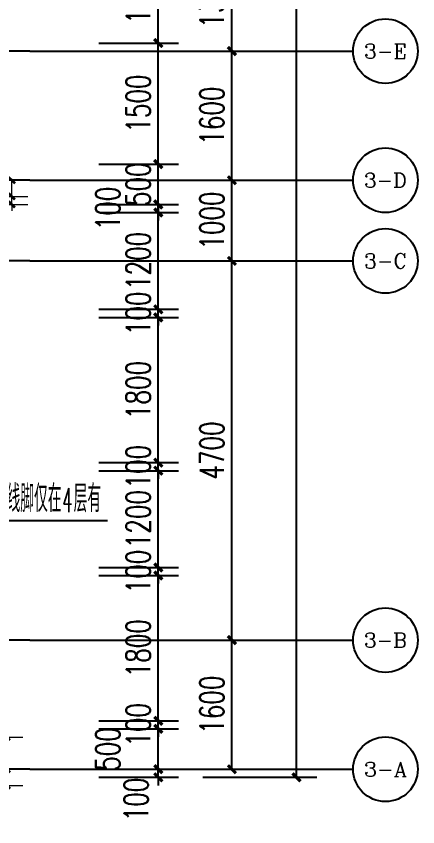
# Model space of a CAD drawing. Extents: x -59851 to 653804, y -249523 to 437614.
# Drawn here: x 5331 to 10301, y 66093 to 76138 of the extents above; entities that cross this region are included whole.
import ezdxf
from ezdxf.enums import TextEntityAlignment as Align

# ---------------------------------------------------------------- set-up
doc = ezdxf.new("R2010")
doc.units = 0
doc.header["$LTSCALE"] = 1000
doc.header["$MEASUREMENT"] = 0
for name, color, linetype in [('A-第三道尺寸线', 105, 'Continuous'), ('AXIS', 3, 'Continuous'), ('AXIS_TEXT', 7, 'Continuous'), ('DIM_LEAD', 3, 'Continuous'), ('DOTE', 16, 'Continuous'), ('PUB_TEXT', 7, 'Continuous')]:
    doc.layers.add(name, color=color, linetype=linetype)
doc.layers.add('A-第四道尺寸线(线脚尺寸)', color=105, linetype='Continuous', lineweight=5)
doc.styles.add('_TCH_AXIS', font='COMPLEX', dxfattribs={"bigfont": 'GBCBIG'})
doc.styles.add('_TCH_DIM', font='SIMPLEX.shx', dxfattribs={"width": 0.7, "bigfont": 'GBCBIG.shx'})
doc.styles.add('_TCH_DIM_T3', font='SIMPLEX.shx', dxfattribs={"width": 0.705882, "bigfont": 'GBCBIG.shx'})
doc.styles.add('COMPLEX', font='COMPLEX')
doc.dimstyles.new('_TCH_ARCH&&100', dxfattribs={"dimtxt": 297.5, "dimasz": 100, "dimexe": 250, "dimexo": 300, "dimgap": 100, "dimtad": 1, "dimdec": 0, "dimzin": 0, "dimdsep": 46, "dimtxsty": '_TCH_DIM_T3', "dimblk": 'ARCHTICK', "dimcen": 0.09, "dimclrt": 7, "dimazin": 2, "dimtfac": 1, "dimtdec": 0, "dimtix": 1, "dimtmove": 2, "dimatfit": 3, "dimfxl": 0, "dimtolj": 1, "dimtzin": 0, "dimarcsym": 0})
doc.dimstyles.new('_TCH_ARCH&&80', dxfattribs={"dimtxt": 238, "dimasz": 80, "dimexe": 200, "dimexo": 240, "dimgap": 80, "dimtad": 1, "dimdec": 0, "dimzin": 0, "dimdsep": 46, "dimtxsty": '_TCH_DIM_T3', "dimblk": 'ARCHTICK', "dimcen": 0.09, "dimclrt": 7, "dimazin": 2, "dimtfac": 1, "dimtdec": 0, "dimtix": 1, "dimtmove": 2, "dimatfit": 3, "dimfxl": 0, "dimtolj": 1, "dimtzin": 0, "dimarcsym": 0})

# ---------------------------------------------------------------- blocks, each defined once
blk = doc.blocks.new('zhouxianssceng0329')
at = {"layer": 'DOTE'}
for p, q in [((5501, 141898), (-10114, 141898)), ((5501, 140298), (-44989, 140298)), ((5501, 139298), (286, 139298)), ((5501, 134598), (-44989, 134598)), ((5501, 132998), (-44989, 132998))]:
    blk.add_line(p, q, dxfattribs=at)
blk = doc.blocks.new('_ArchTick')
at = {"color": 0, "linetype": 'ByBlock', "const_width": 0.4}
blk.add_lwpolyline([(-0.5, -0.5), (0.5, 0.5)], dxfattribs=at)
blk = doc.blocks.new('*D386')
at = {"layer": 'A-第四道尺寸线(线脚尺寸)', "color": 0, "lineweight": -2, "transparency": 16777216}
for p, q in [((4809, 73998), (5415, 73998)), ((5215, 73598), (5215, 73998)), ((4809, 73598), (5415, 73598))]:
    blk.add_line(p, q, dxfattribs=at)
at = {"layer": 'Defpoints', "color": 0, "transparency": 16777216}
for p in [(4569, 73998), (5215, 73998), (4569, 73598)]:
    blk.add_point(p, dxfattribs=at)
at = {"layer": 'A-第四道尺寸线(线脚尺寸)', "color": 0, "lineweight": -2, "transparency": 16777216, "xscale": 80, "yscale": 80, "zscale": 80}
for p, rotation in [((5215, 73998), 90), ((5215, 73598), 270)]:
    blk.add_blockref('_ArchTick', p, dxfattribs=dict(at, rotation=rotation))
at = {"layer": 'A-第四道尺寸线(线脚尺寸)', "color": 7, "transparency": 16777216, "insert": (4995, 74229), "char_height": 238, "attachment_point": 5, "rotation": 90, "style": '_TCH_DIM_T3'}
blk.add_mtext('\\A1;400', dxfattribs=at)
blk = doc.blocks.new('*D387')
at = {"layer": 'A-第四道尺寸线(线脚尺寸)', "color": 0, "lineweight": -2, "transparency": 16777216}
for p, q in [((4809, 73598), (5415, 73598)), ((5215, 73398), (5215, 73598)), ((4809, 73398), (5415, 73398))]:
    blk.add_line(p, q, dxfattribs=at)
at = {"layer": 'Defpoints', "color": 0, "transparency": 16777216}
for p in [(4569, 73598), (5215, 73598), (4569, 73398)]:
    blk.add_point(p, dxfattribs=at)
at = {"layer": 'A-第四道尺寸线(线脚尺寸)', "color": 0, "lineweight": -2, "transparency": 16777216, "xscale": 80, "yscale": 80, "zscale": 80}
for p, rotation in [((5215, 73598), 90), ((5215, 73398), 270)]:
    blk.add_blockref('_ArchTick', p, dxfattribs=dict(at, rotation=rotation))
at = {"layer": 'A-第四道尺寸线(线脚尺寸)', "color": 7, "transparency": 16777216, "insert": (4995, 73167), "char_height": 238, "attachment_point": 5, "rotation": 90, "style": '_TCH_DIM_T3'}
blk.add_mtext('\\A1;200', dxfattribs=at)
blk = doc.blocks.new('*D390')
at = {"layer": 'A-第四道尺寸线(线脚尺寸)', "color": 0, "lineweight": -2, "transparency": 16777216}
for p, q in [((5276, 80698), (5276, 80778)), ((5026, 80698), (5476, 80698)), ((5276, 80598), (5276, 80698)), ((5026, 80598), (5476, 80598)), ((5276, 80598), (5276, 80518))]:
    blk.add_line(p, q, dxfattribs=at)
at = {"layer": 'Defpoints', "color": 0, "transparency": 16777216}
for p in [(4786, 80698), (5276, 80698), (4786, 80598)]:
    blk.add_point(p, dxfattribs=at)
at = {"layer": 'A-第四道尺寸线(线脚尺寸)', "color": 0, "lineweight": -2, "transparency": 16777216, "xscale": 80, "yscale": 80, "zscale": 80}
for p, rotation in [((5276, 80698), 270), ((5276, 80598), 90)]:
    blk.add_blockref('_ArchTick', p, dxfattribs=dict(at, rotation=rotation))
at = {"layer": 'A-第四道尺寸线(线脚尺寸)', "color": 7, "transparency": 16777216, "insert": (5056, 80378), "char_height": 238, "attachment_point": 5, "rotation": 90, "style": '_TCH_DIM_T3'}
blk.add_mtext('\\A1;100', dxfattribs=at)
blk = doc.blocks.new('*D391')
at = {"layer": 'A-第四道尺寸线(线脚尺寸)', "color": 0, "lineweight": -2, "transparency": 16777216}
for p, q in [((5026, 80898), (5476, 80898)), ((5276, 80698), (5276, 80898)), ((5026, 80698), (5476, 80698))]:
    blk.add_line(p, q, dxfattribs=at)
at = {"layer": 'Defpoints', "color": 0, "transparency": 16777216}
for p in [(4786, 80898), (5276, 80898), (4786, 80698)]:
    blk.add_point(p, dxfattribs=at)
at = {"layer": 'A-第四道尺寸线(线脚尺寸)', "color": 0, "lineweight": -2, "transparency": 16777216, "xscale": 80, "yscale": 80, "zscale": 80}
for p, rotation in [((5276, 80898), 90), ((5276, 80698), 270)]:
    blk.add_blockref('_ArchTick', p, dxfattribs=dict(at, rotation=rotation))
at = {"layer": 'A-第四道尺寸线(线脚尺寸)', "color": 7, "transparency": 16777216, "insert": (5056, 81129), "char_height": 238, "attachment_point": 5, "rotation": 90, "style": '_TCH_DIM_T3'}
blk.add_mtext('\\A1;200', dxfattribs=at)
blk = doc.blocks.new('*D2598')
at = {"layer": 'A-第三道尺寸线', "color": 0, "lineweight": -2, "transparency": 16777216}
for p, q in [((6353, 77006), (7340, 77006)), ((7090, 75806), (7090, 77006)), ((6353, 75806), (7340, 75806))]:
    blk.add_line(p, q, dxfattribs=at)
at = {"layer": 'Defpoints', "color": 0, "transparency": 16777216}
for p in [(6053, 77006), (7090, 77006), (6053, 75806)]:
    blk.add_point(p, dxfattribs=at)
at = {"layer": 'A-第三道尺寸线', "color": 0, "lineweight": -2, "transparency": 16777216, "xscale": 100, "yscale": 100, "zscale": 100}
for p, rotation in [((7090, 77006), 90), ((7090, 75806), 270)]:
    blk.add_blockref('_ArchTick', p, dxfattribs=dict(at, rotation=rotation))
at = {"layer": 'A-第三道尺寸线', "color": 7, "transparency": 16777216, "insert": (6841, 76406), "char_height": 297.5, "attachment_point": 5, "rotation": 90, "style": '_TCH_DIM_T3'}
blk.add_mtext('\\A1;1200', dxfattribs=at)
blk = doc.blocks.new('*D2599')
at = {"layer": 'A-第三道尺寸线', "color": 0, "lineweight": -2, "transparency": 16777216}
for p, q in [((6353, 75806), (7340, 75806)), ((7090, 74306), (7090, 75806)), ((6353, 74306), (7340, 74306))]:
    blk.add_line(p, q, dxfattribs=at)
at = {"layer": 'Defpoints', "color": 0, "transparency": 16777216}
for p in [(6053, 75806), (7090, 75806), (6053, 74306)]:
    blk.add_point(p, dxfattribs=at)
at = {"layer": 'A-第三道尺寸线', "color": 0, "lineweight": -2, "transparency": 16777216, "xscale": 100, "yscale": 100, "zscale": 100}
for p, rotation in [((7090, 75806), 90), ((7090, 74306), 270)]:
    blk.add_blockref('_ArchTick', p, dxfattribs=dict(at, rotation=rotation))
at = {"layer": 'A-第三道尺寸线', "color": 7, "transparency": 16777216, "insert": (6841, 75056), "char_height": 297.5, "attachment_point": 5, "rotation": 90, "style": '_TCH_DIM_T3'}
blk.add_mtext('\\A1;1500', dxfattribs=at)
blk = doc.blocks.new('*D2600')
at = {"layer": 'A-第三道尺寸线', "color": 0, "lineweight": -2, "transparency": 16777216}
for p, q in [((7090, 74306), (7090, 74406)), ((6353, 74306), (7340, 74306)), ((7090, 73806), (7090, 74306)), ((6353, 73806), (7340, 73806)), ((7090, 73806), (7090, 73706))]:
    blk.add_line(p, q, dxfattribs=at)
at = {"layer": 'Defpoints', "color": 0, "transparency": 16777216}
for p in [(6053, 74306), (7090, 74306), (6053, 73806)]:
    blk.add_point(p, dxfattribs=at)
at = {"layer": 'A-第三道尺寸线', "color": 0, "lineweight": -2, "transparency": 16777216, "xscale": 100, "yscale": 100, "zscale": 100}
for p, rotation in [((7090, 74306), 270), ((7090, 73806), 90)]:
    blk.add_blockref('_ArchTick', p, dxfattribs=dict(at, rotation=rotation))
at = {"layer": 'A-第三道尺寸线', "color": 7, "transparency": 16777216, "insert": (6841, 74056), "char_height": 297.5, "attachment_point": 5, "rotation": 90, "style": '_TCH_DIM_T3'}
blk.add_mtext('\\A1;500', dxfattribs=at)
blk = doc.blocks.new('*D2601')
at = {"layer": 'A-第三道尺寸线', "color": 0, "lineweight": -2, "transparency": 16777216}
for p, q in [((7090, 73806), (7090, 73906)), ((6353, 73806), (7340, 73806)), ((7090, 73706), (7090, 73806)), ((6353, 73706), (7340, 73706)), ((7090, 73706), (7090, 73606))]:
    blk.add_line(p, q, dxfattribs=at)
at = {"layer": 'Defpoints', "color": 0, "transparency": 16777216}
for p in [(6053, 73806), (7090, 73806), (6053, 73706)]:
    blk.add_point(p, dxfattribs=at)
at = {"layer": 'A-第三道尺寸线', "color": 0, "lineweight": -2, "transparency": 16777216, "xscale": 100, "yscale": 100, "zscale": 100}
for p, rotation in [((7090, 73806), 270), ((7090, 73706), 90)]:
    blk.add_blockref('_ArchTick', p, dxfattribs=dict(at, rotation=rotation))
at = {"layer": 'A-第三道尺寸线', "color": 7, "transparency": 16777216, "insert": (6465, 73756), "char_height": 297.5, "attachment_point": 5, "rotation": 90, "style": '_TCH_DIM_T3'}
blk.add_mtext('\\A1;100', dxfattribs=at)
blk = doc.blocks.new('*D2602')
at = {"layer": 'A-第三道尺寸线', "color": 0, "lineweight": -2, "transparency": 16777216}
for p, q in [((6353, 73706), (7340, 73706)), ((7090, 72506), (7090, 73706)), ((6353, 72506), (7340, 72506))]:
    blk.add_line(p, q, dxfattribs=at)
at = {"layer": 'Defpoints', "color": 0, "transparency": 16777216}
for p in [(6053, 73706), (7090, 73706), (6053, 72506)]:
    blk.add_point(p, dxfattribs=at)
at = {"layer": 'A-第三道尺寸线', "color": 0, "lineweight": -2, "transparency": 16777216, "xscale": 100, "yscale": 100, "zscale": 100}
for p, rotation in [((7090, 73706), 90), ((7090, 72506), 270)]:
    blk.add_blockref('_ArchTick', p, dxfattribs=dict(at, rotation=rotation))
at = {"layer": 'A-第三道尺寸线', "color": 7, "transparency": 16777216, "insert": (6841, 73106), "char_height": 297.5, "attachment_point": 5, "rotation": 90, "style": '_TCH_DIM_T3'}
blk.add_mtext('\\A1;1200', dxfattribs=at)
blk = doc.blocks.new('*D2603')
at = {"layer": 'A-第三道尺寸线', "color": 0, "lineweight": -2, "transparency": 16777216}
for p, q in [((7090, 72506), (7090, 72606)), ((6353, 72506), (7340, 72506)), ((7090, 72406), (7090, 72506)), ((6353, 72406), (7340, 72406)), ((7090, 72406), (7090, 72306))]:
    blk.add_line(p, q, dxfattribs=at)
at = {"layer": 'Defpoints', "color": 0, "transparency": 16777216}
for p in [(6053, 72506), (7090, 72506), (6053, 72406)]:
    blk.add_point(p, dxfattribs=at)
at = {"layer": 'A-第三道尺寸线', "color": 0, "lineweight": -2, "transparency": 16777216, "xscale": 100, "yscale": 100, "zscale": 100}
for p, rotation in [((7090, 72506), 270), ((7090, 72406), 90)]:
    blk.add_blockref('_ArchTick', p, dxfattribs=dict(at, rotation=rotation))
at = {"layer": 'A-第三道尺寸线', "color": 7, "transparency": 16777216, "insert": (6841, 72456), "char_height": 297.5, "attachment_point": 5, "rotation": 90, "style": '_TCH_DIM_T3'}
blk.add_mtext('\\A1;100', dxfattribs=at)
blk = doc.blocks.new('*D2604')
at = {"layer": 'A-第三道尺寸线', "color": 0, "lineweight": -2, "transparency": 16777216}
for p, q in [((6353, 72406), (7340, 72406)), ((7090, 70606), (7090, 72406)), ((6353, 70606), (7340, 70606))]:
    blk.add_line(p, q, dxfattribs=at)
at = {"layer": 'Defpoints', "color": 0, "transparency": 16777216}
for p in [(6053, 72406), (7090, 72406), (6053, 70606)]:
    blk.add_point(p, dxfattribs=at)
at = {"layer": 'A-第三道尺寸线', "color": 0, "lineweight": -2, "transparency": 16777216, "xscale": 100, "yscale": 100, "zscale": 100}
for p, rotation in [((7090, 72406), 90), ((7090, 70606), 270)]:
    blk.add_blockref('_ArchTick', p, dxfattribs=dict(at, rotation=rotation))
at = {"layer": 'A-第三道尺寸线', "color": 7, "transparency": 16777216, "insert": (6841, 71506), "char_height": 297.5, "attachment_point": 5, "rotation": 90, "style": '_TCH_DIM_T3'}
blk.add_mtext('\\A1;1800', dxfattribs=at)
blk = doc.blocks.new('*D2605')
at = {"layer": 'A-第三道尺寸线', "color": 0, "lineweight": -2, "transparency": 16777216}
for p, q in [((7090, 70606), (7090, 70706)), ((6353, 70606), (7340, 70606)), ((7090, 70506), (7090, 70606)), ((6353, 70506), (7340, 70506)), ((7090, 70506), (7090, 70406))]:
    blk.add_line(p, q, dxfattribs=at)
at = {"layer": 'Defpoints', "color": 0, "transparency": 16777216}
for p in [(6053, 70606), (7090, 70606), (6053, 70506)]:
    blk.add_point(p, dxfattribs=at)
at = {"layer": 'A-第三道尺寸线', "color": 0, "lineweight": -2, "transparency": 16777216, "xscale": 100, "yscale": 100, "zscale": 100}
for p, rotation in [((7090, 70606), 270), ((7090, 70506), 90)]:
    blk.add_blockref('_ArchTick', p, dxfattribs=dict(at, rotation=rotation))
at = {"layer": 'A-第三道尺寸线', "color": 7, "transparency": 16777216, "insert": (6841, 70556), "char_height": 297.5, "attachment_point": 5, "rotation": 90, "style": '_TCH_DIM_T3'}
blk.add_mtext('\\A1;100', dxfattribs=at)
blk = doc.blocks.new('*D2606')
at = {"layer": 'A-第三道尺寸线', "color": 0, "lineweight": -2, "transparency": 16777216}
for p, q in [((6353, 70506), (7340, 70506)), ((7090, 69306), (7090, 70506)), ((6353, 69306), (7340, 69306))]:
    blk.add_line(p, q, dxfattribs=at)
at = {"layer": 'Defpoints', "color": 0, "transparency": 16777216}
for p in [(6053, 70506), (7090, 70506), (6053, 69306)]:
    blk.add_point(p, dxfattribs=at)
at = {"layer": 'A-第三道尺寸线', "color": 0, "lineweight": -2, "transparency": 16777216, "xscale": 100, "yscale": 100, "zscale": 100}
for p, rotation in [((7090, 70506), 90), ((7090, 69306), 270)]:
    blk.add_blockref('_ArchTick', p, dxfattribs=dict(at, rotation=rotation))
at = {"layer": 'A-第三道尺寸线', "color": 7, "transparency": 16777216, "insert": (6841, 69906), "char_height": 297.5, "attachment_point": 5, "rotation": 90, "style": '_TCH_DIM_T3'}
blk.add_mtext('\\A1;1200', dxfattribs=at)
blk = doc.blocks.new('*D2607')
at = {"layer": 'A-第三道尺寸线', "color": 0, "lineweight": -2, "transparency": 16777216}
for p, q in [((7090, 69306), (7090, 69406)), ((6353, 69306), (7340, 69306)), ((7090, 69206), (7090, 69306)), ((6353, 69206), (7340, 69206)), ((7090, 69206), (7090, 69106))]:
    blk.add_line(p, q, dxfattribs=at)
at = {"layer": 'Defpoints', "color": 0, "transparency": 16777216}
for p in [(6053, 69306), (7090, 69306), (6053, 69206)]:
    blk.add_point(p, dxfattribs=at)
at = {"layer": 'A-第三道尺寸线', "color": 0, "lineweight": -2, "transparency": 16777216, "xscale": 100, "yscale": 100, "zscale": 100}
for p, rotation in [((7090, 69306), 270), ((7090, 69206), 90)]:
    blk.add_blockref('_ArchTick', p, dxfattribs=dict(at, rotation=rotation))
at = {"layer": 'A-第三道尺寸线', "color": 7, "transparency": 16777216, "insert": (6841, 69256), "char_height": 297.5, "attachment_point": 5, "rotation": 90, "style": '_TCH_DIM_T3'}
blk.add_mtext('\\A1;100', dxfattribs=at)
blk = doc.blocks.new('*D2608')
at = {"layer": 'A-第三道尺寸线', "color": 0, "lineweight": -2, "transparency": 16777216}
for p, q in [((6353, 69206), (7340, 69206)), ((7090, 67406), (7090, 69206)), ((6353, 67406), (7340, 67406))]:
    blk.add_line(p, q, dxfattribs=at)
at = {"layer": 'Defpoints', "color": 0, "transparency": 16777216}
for p in [(6053, 69206), (7090, 69206), (6053, 67406)]:
    blk.add_point(p, dxfattribs=at)
at = {"layer": 'A-第三道尺寸线', "color": 0, "lineweight": -2, "transparency": 16777216, "xscale": 100, "yscale": 100, "zscale": 100}
for p, rotation in [((7090, 69206), 90), ((7090, 67406), 270)]:
    blk.add_blockref('_ArchTick', p, dxfattribs=dict(at, rotation=rotation))
at = {"layer": 'A-第三道尺寸线', "color": 7, "transparency": 16777216, "insert": (6841, 68306), "char_height": 297.5, "attachment_point": 5, "rotation": 90, "style": '_TCH_DIM_T3'}
blk.add_mtext('\\A1;1800', dxfattribs=at)
blk = doc.blocks.new('*D2609')
at = {"layer": 'A-第三道尺寸线', "color": 0, "lineweight": -2, "transparency": 16777216}
for p, q in [((6353, 67406), (7340, 67406)), ((7090, 67406), (7090, 67506)), ((7090, 67306), (7090, 67406)), ((6353, 67306), (7340, 67306)), ((7090, 67306), (7090, 67206))]:
    blk.add_line(p, q, dxfattribs=at)
at = {"layer": 'Defpoints', "color": 0, "transparency": 16777216}
for p in [(6053, 67406), (7090, 67406), (6053, 67306)]:
    blk.add_point(p, dxfattribs=at)
at = {"layer": 'A-第三道尺寸线', "color": 0, "lineweight": -2, "transparency": 16777216, "xscale": 100, "yscale": 100, "zscale": 100}
for p, rotation in [((7090, 67406), 270), ((7090, 67306), 90)]:
    blk.add_blockref('_ArchTick', p, dxfattribs=dict(at, rotation=rotation))
at = {"layer": 'A-第三道尺寸线', "color": 7, "transparency": 16777216, "insert": (6841, 67356), "char_height": 297.5, "attachment_point": 5, "rotation": 90, "style": '_TCH_DIM_T3'}
blk.add_mtext('\\A1;100', dxfattribs=at)
blk = doc.blocks.new('*D2610')
at = {"layer": 'A-第三道尺寸线', "color": 0, "lineweight": -2, "transparency": 16777216}
for p, q in [((6353, 67306), (7340, 67306)), ((7090, 66806), (7090, 67306)), ((6353, 66806), (7340, 66806))]:
    blk.add_line(p, q, dxfattribs=at)
at = {"layer": 'Defpoints', "color": 0, "transparency": 16777216}
for p in [(6053, 67306), (7090, 67306), (6053, 66806)]:
    blk.add_point(p, dxfattribs=at)
at = {"layer": 'A-第三道尺寸线', "color": 0, "lineweight": -2, "transparency": 16777216, "xscale": 100, "yscale": 100, "zscale": 100}
for p, rotation in [((7090, 67306), 90), ((7090, 66806), 270)]:
    blk.add_blockref('_ArchTick', p, dxfattribs=dict(at, rotation=rotation))
at = {"layer": 'A-第三道尺寸线', "color": 7, "transparency": 16777216, "insert": (6465, 67056), "char_height": 297.5, "attachment_point": 5, "rotation": 90, "style": '_TCH_DIM_T3'}
blk.add_mtext('\\A1;500', dxfattribs=at)
blk = doc.blocks.new('*D2611')
at = {"layer": 'A-第三道尺寸线', "color": 0, "lineweight": -2, "transparency": 16777216}
for p, q in [((7090, 66806), (7090, 66906)), ((6353, 66806), (7340, 66806)), ((7090, 66706), (7090, 66806)), ((6353, 66706), (7340, 66706)), ((7090, 66706), (7090, 66606))]:
    blk.add_line(p, q, dxfattribs=at)
at = {"layer": 'Defpoints', "color": 0, "transparency": 16777216}
for p in [(6053, 66806), (7090, 66806), (6053, 66706)]:
    blk.add_point(p, dxfattribs=at)
at = {"layer": 'A-第三道尺寸线', "color": 0, "lineweight": -2, "transparency": 16777216, "xscale": 100, "yscale": 100, "zscale": 100}
for p, rotation in [((7090, 66806), 270), ((7090, 66706), 90)]:
    blk.add_blockref('_ArchTick', p, dxfattribs=dict(at, rotation=rotation))
at = {"layer": 'A-第三道尺寸线', "color": 7, "transparency": 16777216, "insert": (6815, 66431), "char_height": 297.5, "attachment_point": 5, "rotation": 90, "style": '_TCH_DIM_T3'}
blk.add_mtext('\\A1;100', dxfattribs=at)
blk = doc.blocks.new('*D2880')
at = {"layer": 'AXIS', "color": 0, "lineweight": -2, "transparency": 16777216}
for p, q in [((5801, 68406), (8251, 68406)), ((8001, 66806), (8001, 68406)), ((5801, 66806), (8251, 66806))]:
    blk.add_line(p, q, dxfattribs=at)
at = {"layer": 'Defpoints', "color": 0, "transparency": 16777216}
for p in [(5501, 68406), (8001, 68406), (5501, 66806)]:
    blk.add_point(p, dxfattribs=at)
at = {"layer": 'AXIS', "color": 0, "lineweight": -2, "transparency": 16777216, "xscale": 100, "yscale": 100, "zscale": 100}
for p, rotation in [((8001, 68406), 90), ((8001, 66806), 270)]:
    blk.add_blockref('_ArchTick', p, dxfattribs=dict(at, rotation=rotation))
at = {"layer": 'AXIS', "color": 7, "transparency": 16777216, "insert": (7753, 67606), "char_height": 297.5, "attachment_point": 5, "rotation": 90, "style": '_TCH_DIM_T3'}
blk.add_mtext('\\A1;1600', dxfattribs=at)
blk = doc.blocks.new('*D2881')
at = {"layer": 'AXIS', "color": 0, "lineweight": -2, "transparency": 16777216}
for p, q in [((5801, 73106), (8251, 73106)), ((8001, 68406), (8001, 73106)), ((5801, 68406), (8251, 68406))]:
    blk.add_line(p, q, dxfattribs=at)
at = {"layer": 'Defpoints', "color": 0, "transparency": 16777216}
for p in [(5501, 73106), (8001, 73106), (5501, 68406)]:
    blk.add_point(p, dxfattribs=at)
at = {"layer": 'AXIS', "color": 0, "lineweight": -2, "transparency": 16777216, "xscale": 100, "yscale": 100, "zscale": 100}
for p, rotation in [((8001, 73106), 90), ((8001, 68406), 270)]:
    blk.add_blockref('_ArchTick', p, dxfattribs=dict(at, rotation=rotation))
at = {"layer": 'AXIS', "color": 7, "transparency": 16777216, "insert": (7753, 70756), "char_height": 297.5, "attachment_point": 5, "rotation": 90, "style": '_TCH_DIM_T3'}
blk.add_mtext('\\A1;4700', dxfattribs=at)
blk = doc.blocks.new('*D2882')
at = {"layer": 'AXIS', "color": 0, "lineweight": -2, "transparency": 16777216}
for p, q in [((5801, 74106), (8251, 74106)), ((8001, 73106), (8001, 74106)), ((5801, 73106), (8251, 73106))]:
    blk.add_line(p, q, dxfattribs=at)
at = {"layer": 'Defpoints', "color": 0, "transparency": 16777216}
for p in [(5501, 74106), (8001, 74106), (5501, 73106)]:
    blk.add_point(p, dxfattribs=at)
at = {"layer": 'AXIS', "color": 0, "lineweight": -2, "transparency": 16777216, "xscale": 100, "yscale": 100, "zscale": 100}
for p, rotation in [((8001, 74106), 90), ((8001, 73106), 270)]:
    blk.add_blockref('_ArchTick', p, dxfattribs=dict(at, rotation=rotation))
at = {"layer": 'AXIS', "color": 7, "transparency": 16777216, "insert": (7753, 73606), "char_height": 297.5, "attachment_point": 5, "rotation": 90, "style": '_TCH_DIM_T3'}
blk.add_mtext('\\A1;1000', dxfattribs=at)
blk = doc.blocks.new('*D2883')
at = {"layer": 'AXIS', "color": 0, "lineweight": -2, "transparency": 16777216}
for p, q in [((5801, 75706), (8251, 75706)), ((8001, 74106), (8001, 75706)), ((5801, 74106), (8251, 74106))]:
    blk.add_line(p, q, dxfattribs=at)
at = {"layer": 'Defpoints', "color": 0, "transparency": 16777216}
for p in [(5501, 75706), (8001, 75706), (5501, 74106)]:
    blk.add_point(p, dxfattribs=at)
at = {"layer": 'AXIS', "color": 0, "lineweight": -2, "transparency": 16777216, "xscale": 100, "yscale": 100, "zscale": 100}
for p, rotation in [((8001, 75706), 90), ((8001, 74106), 270)]:
    blk.add_blockref('_ArchTick', p, dxfattribs=dict(at, rotation=rotation))
at = {"layer": 'AXIS', "color": 7, "transparency": 16777216, "insert": (7753, 74906), "char_height": 297.5, "attachment_point": 5, "rotation": 90, "style": '_TCH_DIM_T3'}
blk.add_mtext('\\A1;1600', dxfattribs=at)
blk = doc.blocks.new('*D2884')
at = {"layer": 'AXIS', "color": 0, "lineweight": -2, "transparency": 16777216}
for p, q in [((5801, 77006), (8251, 77006)), ((8001, 75706), (8001, 77006)), ((5801, 75706), (8251, 75706))]:
    blk.add_line(p, q, dxfattribs=at)
at = {"layer": 'Defpoints', "color": 0, "transparency": 16777216}
for p in [(5501, 77006), (8001, 77006), (5501, 75706)]:
    blk.add_point(p, dxfattribs=at)
at = {"layer": 'AXIS', "color": 0, "lineweight": -2, "transparency": 16777216, "xscale": 100, "yscale": 100, "zscale": 100}
for p, rotation in [((8001, 77006), 90), ((8001, 75706), 270)]:
    blk.add_blockref('_ArchTick', p, dxfattribs=dict(at, rotation=rotation))
at = {"layer": 'AXIS', "color": 7, "transparency": 16777216, "insert": (7753, 76356), "char_height": 297.5, "attachment_point": 5, "rotation": 90, "style": '_TCH_DIM_T3'}
blk.add_mtext('\\A1;1300', dxfattribs=at)
blk = doc.blocks.new('*D2893')
at = {"layer": 'AXIS', "color": 0, "lineweight": -2, "transparency": 16777216}
for p, q in [((7640, 88606), (9051, 88606)), ((8801, 66706), (8801, 88606)), ((7640, 66706), (9051, 66706))]:
    blk.add_line(p, q, dxfattribs=at)
at = {"layer": 'Defpoints', "color": 0, "transparency": 16777216}
for p in [(7340, 88606), (8801, 88606), (7340, 66706)]:
    blk.add_point(p, dxfattribs=at)
at = {"layer": 'AXIS', "color": 0, "lineweight": -2, "transparency": 16777216, "xscale": 100, "yscale": 100, "zscale": 100}
for p, rotation in [((8801, 88606), 90), ((8801, 66706), 270)]:
    blk.add_blockref('_ArchTick', p, dxfattribs=dict(at, rotation=rotation))
at = {"layer": 'AXIS', "color": 7, "transparency": 16777216, "insert": (8553, 77656), "char_height": 297.5, "attachment_point": 5, "rotation": 90, "style": '_TCH_DIM_T3'}
blk.add_mtext('\\A1;21900', dxfattribs=at)
blk = doc.blocks.new('_AXISO')
blk.add_circle((0, 0), 0.5)
at = {"layer": 'AXIS_TEXT', "style": 'COMPLEX', "width": 1.041667}
blk.add_attdef('A', text='', height=0.56, dxfattribs=at).set_placement((-0.25, -0.28), (0.25, -0.28), align=Align.FIT)
blk = doc.blocks.new('34cengxianjiao0427')
at = {"layer": 'A-第四道尺寸线(线脚尺寸)'}
for base, p1, p2, picture, middle in [((5275.6, 80898.2), (4786.3, 80698.2), (4786.3, 80898.2), '*D391', (5055.6, 81129.4)), ((5275.6, 80698.2), (4786.3, 80598.2), (4786.3, 80698.2), '*D390', (5055.6, 80378.2)), ((5214.6, 73998.2), (4569.2, 73598.2), (4569.2, 73998.2), '*D386', (4994.6, 74229.4)), ((5214.6, 73598.2), (4569.2, 73398.2), (4569.2, 73598.2), '*D387', (4994.6, 73167))]:
    dim = blk.add_linear_dim(base=base, p1=p1, p2=p2, angle=90, dimstyle='_TCH_ARCH&&80', dxfattribs=at)
    dim.commit()
    dim.dimension.update_dxf_attribs({"geometry": picture, "text_midpoint": middle, "dimtype": 129})

msp = doc.modelspace()

# ---------------------------------------------------------------- linework, layer by layer
at = {"layer": 'AXIS'}
for p, q in [((5501.3, 75705.7), (9501.3, 75705.7)), ((5501.3, 74105.7), (9501.3, 74105.7)), ((5501.3, 73105.7), (9501.3, 73105.7)), ((5501.3, 68405.7), (9501.3, 68405.7)), ((5501.3, 66805.7), (9501.3, 66805.7))]:
    msp.add_line(p, q, dxfattribs=at)
at = {"layer": 'DIM_LEAD'}
msp.add_line((4952.1, 69887.1), (6459.9, 69887.1), dxfattribs=at)

# ---------------------------------------------------------------- block references
msp.add_blockref('zhouxianssceng0329', (0, -66192.5))
at = {"layer": 'A-第四道尺寸线(线脚尺寸)'}
msp.add_blockref('34cengxianjiao0427', (0, -6792.5), dxfattribs=at)
at = {"layer": 'AXIS'}
ref = msp.add_blockref('_AXISO', (9901.3, 75705.7), dxfattribs=dict(at, xscale=800, yscale=800, zscale=800))
ref.add_attrib('A', '3-E', dxfattribs={"layer": 'AXIS_TEXT', "height": 182.29, "style": '_TCH_AXIS'}).set_placement((9636.6, 75614.6), (10166.1, 75614.6), align=Align.FIT)
ref = msp.add_blockref('_AXISO', (9901.3, 74105.7), dxfattribs=dict(at, xscale=800, yscale=800, zscale=800))
ref.add_attrib('A', '3-D', dxfattribs={"layer": 'AXIS_TEXT', "height": 179.65, "style": '_TCH_AXIS'}).set_placement((9636.1, 74015.9), (10166.5, 74015.9), align=Align.FIT)
ref = msp.add_blockref('_AXISO', (9901.3, 73105.7), dxfattribs=dict(at, xscale=800, yscale=800, zscale=800))
ref.add_attrib('A', '3-C', dxfattribs={"layer": 'AXIS_TEXT', "height": 185, "style": '_TCH_AXIS'}).set_placement((9637, 73013.2), (10165.6, 73013.2), align=Align.FIT)
ref = msp.add_blockref('_AXISO', (9901.3, 68405.7), dxfattribs=dict(at, xscale=800, yscale=800, zscale=800))
ref.add_attrib('A', '3-B', dxfattribs={"layer": 'AXIS_TEXT', "height": 179.65, "style": '_TCH_AXIS'}).set_placement((9636.1, 68315.9), (10166.5, 68315.9), align=Align.FIT)
ref = msp.add_blockref('_AXISO', (9901.3, 66805.7), dxfattribs=dict(at, xscale=800, yscale=800, zscale=800))
ref.add_attrib('A', '3-A', dxfattribs={"layer": 'AXIS_TEXT', "height": 177.09, "style": '_TCH_AXIS'}).set_placement((9635.7, 66717.2), (10166.9, 66717.2), align=Align.FIT)

# ---------------------------------------------------------------- texts
at = {"layer": 'PUB_TEXT', "style": '_TCH_DIM'}
for s, height, width, p in [('此线脚仅在', 337.59, 0.7, (5042, 69992.1)), ('层有', 337.59, 0.7, (6042.1, 69992.1)), ('4', 297.5, 0.494118, (5902.1, 69992.1))]:
    msp.add_text(s, height=height, dxfattribs=dict(at, width=width)).set_placement(p)

# ---------------------------------------------------------------- dimensions: what is measured, and where the dimension line sits
at = {"layer": 'A-第三道尺寸线'}
for p1, p2, picture, middle in [((6053.1, 75805.7), (6053.1, 77005.7), '*D2598', (6841.2, 76405.7)), ((6053.1, 74305.7), (6053.1, 75805.7), '*D2599', (6841.2, 75055.7)), ((6053.1, 73805.7), (6053.1, 74305.7), '*D2600', (6841.2, 74055.7)), ((6053.1, 72505.7), (6053.1, 73705.7), '*D2602', (6841.2, 73105.7)), ((6053.1, 72405.7), (6053.1, 72505.7), '*D2603', (6841.2, 72455.7)), ((6053.1, 70605.7), (6053.1, 72405.7), '*D2604', (6841.2, 71505.7)), ((6053.1, 70505.7), (6053.1, 70605.7), '*D2605', (6841.2, 70555.7)), ((6053.1, 69305.7), (6053.1, 70505.7), '*D2606', (6841.2, 69905.7)), ((6053.1, 69205.7), (6053.1, 69305.7), '*D2607', (6841.2, 69255.7)), ((6053.1, 67405.7), (6053.1, 69205.7), '*D2608', (6841.2, 68305.7)), ((6053.1, 67305.7), (6053.1, 67405.7), '*D2609', (6841.2, 67355.7))]:
    dim = msp.add_aligned_dim(p1=p1, p2=p2, distance=-1036.9, dimstyle='_TCH_ARCH&&100', dxfattribs=at)
    dim.commit()
    dim.dimension.update_dxf_attribs({"geometry": picture, "text_midpoint": middle})
for base, p1, p2, picture, middle in [((7090, 73805.7), (6053.1, 73705.7), (6053.1, 73805.7), '*D2601', (6465, 73755.7)), ((7090, 67305.7), (6053.1, 66805.7), (6053.1, 67305.7), '*D2610', (6465, 67055.7)), ((7090, 66805.7), (6053.1, 66705.7), (6053.1, 66805.7), '*D2611', (6815, 66430.7))]:
    dim = msp.add_linear_dim(base=base, p1=p1, p2=p2, angle=90, dimstyle='_TCH_ARCH&&100', dxfattribs=at)
    dim.commit()
    dim.dimension.update_dxf_attribs({"geometry": picture, "text_midpoint": middle, "dimtype": 161})
at = {"layer": 'AXIS'}
for p1, p2, distance, picture, middle in [((7340, 66705.7), (7340, 88605.7), -1461.3, '*D2893', (8552.6, 77655.7)), ((5501.3, 75705.7), (5501.3, 77005.7), -2500, '*D2884', (7752.6, 76355.7)), ((5501.3, 74105.7), (5501.3, 75705.7), -2500, '*D2883', (7752.6, 74905.7)), ((5501.3, 73105.7), (5501.3, 74105.7), -2500, '*D2882', (7752.6, 73605.7)), ((5501.3, 68405.7), (5501.3, 73105.7), -2500, '*D2881', (7752.6, 70755.7)), ((5501.3, 66805.7), (5501.3, 68405.7), -2500, '*D2880', (7752.6, 67605.7))]:
    dim = msp.add_aligned_dim(p1=p1, p2=p2, distance=distance, dimstyle='_TCH_ARCH&&100', dxfattribs=at)
    dim.commit()
    dim.dimension.update_dxf_attribs({"geometry": picture, "text_midpoint": middle})

doc.saveas('drawing.dxf')
